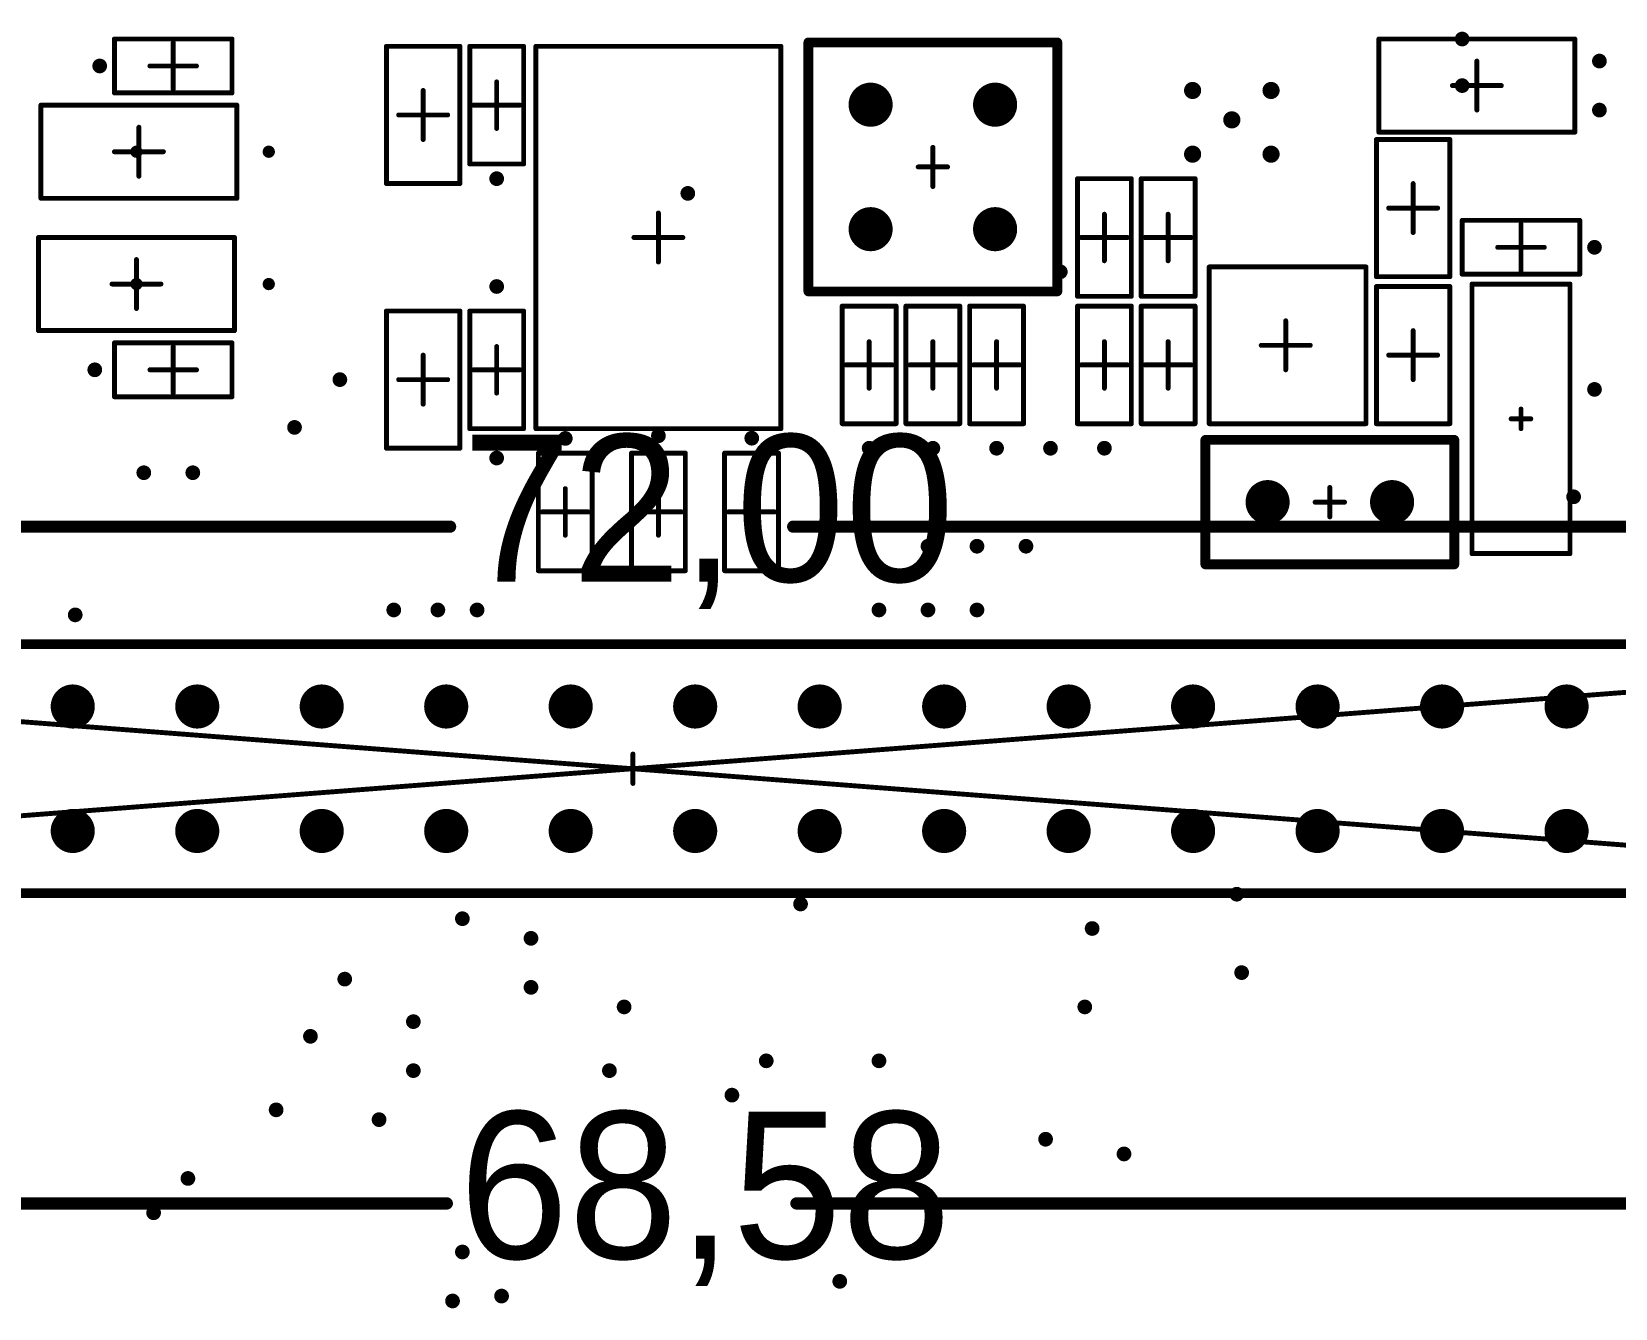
# Model space of a CAD drawing. Header units: millimetres. Extents: x 252 to 364, y 159 to 295.
# Drawn here: x 297.91 to 330.23, y 244.69 to 270.74 of the extents above; entities that cross this region are included whole.
import ezdxf

# ---------------------------------------------------------------- set-up
doc = ezdxf.new("R2010")
doc.units = ezdxf.units.MM
for name, color, linetype in [('Mechanical15', 56, 'Continuous'), ('Mechanical2', 216, 'Continuous'), ('PadHoleLayer', 156, 'Continuous'), ('ViaHoleLayer', 16, 'Continuous')]:
    doc.layers.add(name, color=color, linetype=linetype)

# ---------------------------------------------------------------- blocks, each defined once
blk = doc.blocks.new('HEADER_2X2_2_54MM_THD_6')
at = {"layer": 'Mechanical15'}
for points, const_width in [([(2.54, 2.54), (-2.54, 2.54)], 0.2), ([(-2.54, -2.54), (-2.54, 2.54)], 0.2), ([(2.54, -2.54), (2.54, 2.54)], 0.2), ([(0, -0.3), (0, 0.3)], 0.1), ([(0.4, 0), (-0.4, 0)], 0.1), ([(2.54, -2.54), (-2.54, -2.54)], 0.2)]:
    blk.add_lwpolyline(points, dxfattribs=dict(at, const_width=const_width))
for points, const_width in [([(-2.59, 2.54, 1), (-2.49, 2.54, 1)], 0.1), ([(-2.59, 2.54, 1), (-2.49, 2.54, 1)], 0.1), ([(2.49, 2.54, 1), (2.59, 2.54, 1)], 0.1), ([(2.49, 2.54, 1), (2.59, 2.54, 1)], 0.1), ([(-0.025, 0.3, 1), (0.025, 0.3, 1)], 0.05), ([(-0.425, 0, 1), (-0.375, 0, 1)], 0.05), ([(0.375, 0, 1), (0.425, 0, 1)], 0.05), ([(-0.025, -0.3, 1), (0.025, -0.3, 1)], 0.05), ([(-2.59, -2.54, 1), (-2.49, -2.54, 1)], 0.1), ([(-2.59, -2.54, 1), (-2.49, -2.54, 1)], 0.1), ([(2.49, -2.54, 1), (2.59, -2.54, 1)], 0.1), ([(2.49, -2.54, 1), (2.59, -2.54, 1)], 0.1)]:
    blk.add_lwpolyline(points, format="xyb", close=True, dxfattribs=dict(at, const_width=const_width))
at = {"layer": 'PadHoleLayer', "const_width": 0.45}
for points in [[(-1.495, 1.27, 1), (-1.045, 1.27, 1)], [(1.045, 1.27, 1), (1.495, 1.27, 1)], [(-1.495, -1.27, 1), (-1.045, -1.27, 1)], [(1.045, -1.27, 1), (1.495, -1.27, 1)]]:
    blk.add_lwpolyline(points, format="xyb", close=True, dxfattribs=at)
blk = doc.blocks.new('HEADER_1X2_2_54MM_THD_10')
at = {"layer": 'Mechanical15'}
for points, const_width in [([(-2.54, 1.27), (-2.54, -1.27)], 0.2), ([(2.54, 1.27), (-2.54, 1.27)], 0.2), ([(2.54, 1.27), (2.54, -1.27)], 0.2), ([(0, 0.3), (0, -0.3)], 0.1), ([(0.3, 0), (-0.3, 0)], 0.1), ([(2.54, -1.27), (-2.54, -1.27)], 0.2)]:
    blk.add_lwpolyline(points, dxfattribs=dict(at, const_width=const_width))
for points, const_width in [([(-2.59, 1.27, 1), (-2.49, 1.27, 1)], 0.1), ([(-2.59, 1.27, 1), (-2.49, 1.27, 1)], 0.1), ([(2.49, 1.27, 1), (2.59, 1.27, 1)], 0.1), ([(2.49, 1.27, 1), (2.59, 1.27, 1)], 0.1), ([(-0.025, 0.3, 1), (0.025, 0.3, 1)], 0.05), ([(-0.325, 0, 1), (-0.275, 0, 1)], 0.05), ([(0.275, 0, 1), (0.325, 0, 1)], 0.05), ([(-0.025, -0.3, 1), (0.025, -0.3, 1)], 0.05), ([(-2.59, -1.27, 1), (-2.49, -1.27, 1)], 0.1), ([(-2.59, -1.27, 1), (-2.49, -1.27, 1)], 0.1), ([(2.49, -1.27, 1), (2.59, -1.27, 1)], 0.1), ([(2.49, -1.27, 1), (2.59, -1.27, 1)], 0.1)]:
    blk.add_lwpolyline(points, format="xyb", close=True, dxfattribs=dict(at, const_width=const_width))
at = {"layer": 'PadHoleLayer', "const_width": 0.45}
for points in [[(-1.495, 0, 1), (-1.045, 0, 1)], [(1.045, 0, 1), (1.495, 0, 1)]]:
    blk.add_lwpolyline(points, format="xyb", close=True, dxfattribs=at)
blk = doc.blocks.new('0805__2012__15')
at = {"layer": 'Mechanical15', "const_width": 0.1}
for points in [[(-1.4, 0.75), (-1.4, -0.75)], [(-1.4, 0.75), (1.4, 0.75)], [(1.4, 0.75), (1.4, -0.75)], [(0, 0.5), (0, -0.5)], [(-0.5, 0), (0.5, 0)], [(-1.4, -0.75), (1.4, -0.75)]]:
    blk.add_lwpolyline(points, dxfattribs=at)
at = {"layer": 'Mechanical15', "const_width": 0.05}
for points in [[(-1.425, 0.75, 1), (-1.375, 0.75, 1)], [(-1.425, 0.75, 1), (-1.375, 0.75, 1)], [(1.375, 0.75, 1), (1.425, 0.75, 1)], [(1.375, 0.75, 1), (1.425, 0.75, 1)], [(-0.025, 0.5, 1), (0.025, 0.5, 1)], [(-0.525, 0, 1), (-0.475, 0, 1)], [(0.475, 0, 1), (0.525, 0, 1)], [(-0.025, -0.5, 1), (0.025, -0.5, 1)], [(-1.425, -0.75, 1), (-1.375, -0.75, 1)], [(-1.425, -0.75, 1), (-1.375, -0.75, 1)], [(1.375, -0.75, 1), (1.425, -0.75, 1)], [(1.375, -0.75, 1), (1.425, -0.75, 1)]]:
    blk.add_lwpolyline(points, format="xyb", close=True, dxfattribs=at)
blk = doc.blocks.new('0805__2012__16')
at = {"layer": 'Mechanical15', "const_width": 0.1}
for points in [[(-1.4, -0.75), (-1.4, 0.75)], [(1.4, 0.75), (-1.4, 0.75)], [(1.4, -0.75), (1.4, 0.75)], [(0, -0.5), (0, 0.5)], [(0.5, 0), (-0.5, 0)], [(1.4, -0.75), (-1.4, -0.75)]]:
    blk.add_lwpolyline(points, dxfattribs=at)
at = {"layer": 'Mechanical15', "const_width": 0.05}
for points in [[(-1.425, 0.75, 1), (-1.375, 0.75, 1)], [(-1.425, 0.75, 1), (-1.375, 0.75, 1)], [(1.375, 0.75, 1), (1.425, 0.75, 1)], [(1.375, 0.75, 1), (1.425, 0.75, 1)], [(-0.025, 0.5, 1), (0.025, 0.5, 1)], [(-0.525, 0, 1), (-0.475, 0, 1)], [(0.475, 0, 1), (0.525, 0, 1)], [(-0.025, -0.5, 1), (0.025, -0.5, 1)], [(-1.425, -0.75, 1), (-1.375, -0.75, 1)], [(-1.425, -0.75, 1), (-1.375, -0.75, 1)], [(1.375, -0.75, 1), (1.425, -0.75, 1)], [(1.375, -0.75, 1), (1.425, -0.75, 1)]]:
    blk.add_lwpolyline(points, format="xyb", close=True, dxfattribs=at)
blk = doc.blocks.new('0603__1608__27')
at = {"layer": 'Mechanical15', "const_width": 0.1}
for points in [[(-1.2, 0.55), (1.2, 0.55)], [(-1.2, 0.55), (-1.2, -0.55)], [(-1.2, 0.55), (1.2, 0.55)], [(0, 0.475), (0, -0.475)], [(1.2, 0.55), (1.2, -0.55)], [(-0.475, 0), (0.475, 0)], [(-1.2, -0.55), (1.2, -0.55)]]:
    blk.add_lwpolyline(points, dxfattribs=at)
at = {"layer": 'Mechanical15', "const_width": 0.05}
for points in [[(-1.225, 0.55, 1), (-1.175, 0.55, 1)], [(-1.225, 0.55, 1), (-1.175, 0.55, 1)], [(-1.225, 0.55, 1), (-1.175, 0.55, 1)], [(-0.025, 0.475, 1), (0.025, 0.475, 1)], [(1.175, 0.55, 1), (1.225, 0.55, 1)], [(1.175, 0.55, 1), (1.225, 0.55, 1)], [(1.175, 0.55, 1), (1.225, 0.55, 1)], [(-0.5, 0, 1), (-0.45, 0, 1)], [(0.45, 0, 1), (0.5, 0, 1)], [(-1.225, -0.55, 1), (-1.175, -0.55, 1)], [(-1.225, -0.55, 1), (-1.175, -0.55, 1)], [(-0.025, -0.475, 1), (0.025, -0.475, 1)], [(1.175, -0.55, 1), (1.225, -0.55, 1)], [(1.175, -0.55, 1), (1.225, -0.55, 1)]]:
    blk.add_lwpolyline(points, format="xyb", close=True, dxfattribs=at)
blk = doc.blocks.new('0603__1608__28')
at = {"layer": 'Mechanical15', "const_width": 0.1}
for points in [[(-1.2, 0.55), (1.2, 0.55)], [(-1.2, 0.55), (-1.2, -0.55)], [(-1.2, 0.55), (1.2, 0.55)], [(0, 0.475), (0, -0.475)], [(1.2, 0.55), (1.2, -0.55)], [(-0.475, 0), (0.475, 0)], [(-1.2, -0.55), (1.2, -0.55)]]:
    blk.add_lwpolyline(points, dxfattribs=at)
at = {"layer": 'Mechanical15', "const_width": 0.05}
for points in [[(-1.225, 0.55, 1), (-1.175, 0.55, 1)], [(-1.225, 0.55, 1), (-1.175, 0.55, 1)], [(-1.225, 0.55, 1), (-1.175, 0.55, 1)], [(-0.025, 0.475, 1), (0.025, 0.475, 1)], [(1.175, 0.55, 1), (1.225, 0.55, 1)], [(1.175, 0.55, 1), (1.225, 0.55, 1)], [(1.175, 0.55, 1), (1.225, 0.55, 1)], [(-0.5, 0, 1), (-0.45, 0, 1)], [(0.45, 0, 1), (0.5, 0, 1)], [(-1.225, -0.55, 1), (-1.175, -0.55, 1)], [(-1.225, -0.55, 1), (-1.175, -0.55, 1)], [(-0.025, -0.475, 1), (0.025, -0.475, 1)], [(1.175, -0.55, 1), (1.225, -0.55, 1)], [(1.175, -0.55, 1), (1.225, -0.55, 1)]]:
    blk.add_lwpolyline(points, format="xyb", close=True, dxfattribs=at)
blk = doc.blocks.new('0603__1608__29')
at = {"layer": 'Mechanical15', "const_width": 0.1}
for points in [[(-1.2, 0.55), (1.2, 0.55)], [(-1.2, 0.55), (-1.2, -0.55)], [(-1.2, 0.55), (1.2, 0.55)], [(0, 0.475), (0, -0.475)], [(1.2, 0.55), (1.2, -0.55)], [(-0.475, 0), (0.475, 0)], [(-1.2, -0.55), (1.2, -0.55)]]:
    blk.add_lwpolyline(points, dxfattribs=at)
at = {"layer": 'Mechanical15', "const_width": 0.05}
for points in [[(-1.225, 0.55, 1), (-1.175, 0.55, 1)], [(-1.225, 0.55, 1), (-1.175, 0.55, 1)], [(-1.225, 0.55, 1), (-1.175, 0.55, 1)], [(-0.025, 0.475, 1), (0.025, 0.475, 1)], [(1.175, 0.55, 1), (1.225, 0.55, 1)], [(1.175, 0.55, 1), (1.225, 0.55, 1)], [(1.175, 0.55, 1), (1.225, 0.55, 1)], [(-0.5, 0, 1), (-0.45, 0, 1)], [(0.45, 0, 1), (0.5, 0, 1)], [(-1.225, -0.55, 1), (-1.175, -0.55, 1)], [(-1.225, -0.55, 1), (-1.175, -0.55, 1)], [(-0.025, -0.475, 1), (0.025, -0.475, 1)], [(1.175, -0.55, 1), (1.225, -0.55, 1)], [(1.175, -0.55, 1), (1.225, -0.55, 1)]]:
    blk.add_lwpolyline(points, format="xyb", close=True, dxfattribs=at)
blk = doc.blocks.new('0603__1608__31')
at = {"layer": 'Mechanical15', "const_width": 0.1}
for points in [[(1.2, 0.55), (-1.2, 0.55)], [(-1.2, -0.55), (-1.2, 0.55)], [(1.2, 0.55), (-1.2, 0.55)], [(0, -0.475), (0, 0.475)], [(1.2, -0.55), (1.2, 0.55)], [(0.475, 0), (-0.475, 0)], [(1.2, -0.55), (-1.2, -0.55)]]:
    blk.add_lwpolyline(points, dxfattribs=at)
at = {"layer": 'Mechanical15', "const_width": 0.05}
for points in [[(-1.225, 0.55, 1), (-1.175, 0.55, 1)], [(-1.225, 0.55, 1), (-1.175, 0.55, 1)], [(-1.225, 0.55, 1), (-1.175, 0.55, 1)], [(-0.025, 0.475, 1), (0.025, 0.475, 1)], [(1.175, 0.55, 1), (1.225, 0.55, 1)], [(1.175, 0.55, 1), (1.225, 0.55, 1)], [(1.175, 0.55, 1), (1.225, 0.55, 1)], [(-0.5, 0, 1), (-0.45, 0, 1)], [(0.45, 0, 1), (0.5, 0, 1)], [(-1.225, -0.55, 1), (-1.175, -0.55, 1)], [(-1.225, -0.55, 1), (-1.175, -0.55, 1)], [(-0.025, -0.475, 1), (0.025, -0.475, 1)], [(1.175, -0.55, 1), (1.225, -0.55, 1)], [(1.175, -0.55, 1), (1.225, -0.55, 1)]]:
    blk.add_lwpolyline(points, format="xyb", close=True, dxfattribs=at)
blk = doc.blocks.new('0603__1608__32')
at = {"layer": 'Mechanical15', "const_width": 0.1}
for points in [[(1.2, 0.55), (-1.2, 0.55)], [(-1.2, 0.55), (-1.2, -0.55)], [(1.2, 0.55), (-1.2, 0.55)], [(0, 0.475), (0, -0.475)], [(1.2, 0.55), (1.2, -0.55)], [(0.475, 0), (-0.475, 0)], [(1.2, -0.55), (-1.2, -0.55)]]:
    blk.add_lwpolyline(points, dxfattribs=at)
at = {"layer": 'Mechanical15', "const_width": 0.05}
for points in [[(-1.225, 0.55, 1), (-1.175, 0.55, 1)], [(-1.225, 0.55, 1), (-1.175, 0.55, 1)], [(-1.225, 0.55, 1), (-1.175, 0.55, 1)], [(-0.025, 0.475, 1), (0.025, 0.475, 1)], [(1.175, 0.55, 1), (1.225, 0.55, 1)], [(1.175, 0.55, 1), (1.225, 0.55, 1)], [(1.175, 0.55, 1), (1.225, 0.55, 1)], [(-0.5, 0, 1), (-0.45, 0, 1)], [(0.45, 0, 1), (0.5, 0, 1)], [(-1.225, -0.55, 1), (-1.175, -0.55, 1)], [(-1.225, -0.55, 1), (-1.175, -0.55, 1)], [(-0.025, -0.475, 1), (0.025, -0.475, 1)], [(1.175, -0.55, 1), (1.225, -0.55, 1)], [(1.175, -0.55, 1), (1.225, -0.55, 1)]]:
    blk.add_lwpolyline(points, format="xyb", close=True, dxfattribs=at)
blk = doc.blocks.new('1206__3216__35')
at = {"layer": 'Mechanical15', "const_width": 0.1}
for points in [[(-2, -0.95), (-2, 0.95)], [(-2, 0.95), (2, 0.95)], [(2, -0.95), (2, 0.95)], [(0, -0.5), (0, 0.5)], [(-0.5, 0), (0.5, 0)], [(-2, -0.95), (2, -0.95)]]:
    blk.add_lwpolyline(points, dxfattribs=at)
at = {"layer": 'Mechanical15', "const_width": 0.05}
for points in [[(-2.025, 0.95, 1), (-1.975, 0.95, 1)], [(-2.025, 0.95, 1), (-1.975, 0.95, 1)], [(1.975, 0.95, 1), (2.025, 0.95, 1)], [(1.975, 0.95, 1), (2.025, 0.95, 1)], [(-0.025, 0.5, 1), (0.025, 0.5, 1)], [(-0.525, 0, 1), (-0.475, 0, 1)], [(0.475, 0, 1), (0.525, 0, 1)], [(-0.025, -0.5, 1), (0.025, -0.5, 1)], [(-2.025, -0.95, 1), (-1.975, -0.95, 1)], [(-2.025, -0.95, 1), (-1.975, -0.95, 1)], [(1.975, -0.95, 1), (2.025, -0.95, 1)], [(1.975, -0.95, 1), (2.025, -0.95, 1)]]:
    blk.add_lwpolyline(points, format="xyb", close=True, dxfattribs=at)
blk = doc.blocks.new('SOT_23_39')
at = {"layer": 'Mechanical15', "const_width": 0.1}
for points in [[(-1.637, 1.6), (-1.637, -1.6)], [(1.563, 1.6), (-1.637, 1.6)], [(1.563, 1.6), (1.563, -1.6)], [(0, 0.5), (0, -0.5)], [(0.5, 0), (-0.5, 0)], [(1.563, -1.6), (-1.637, -1.6)]]:
    blk.add_lwpolyline(points, dxfattribs=at)
at = {"layer": 'Mechanical15', "const_width": 0.05}
for points in [[(-1.662, 1.6, 1), (-1.613, 1.6, 1)], [(-1.662, 1.6, 1), (-1.613, 1.6, 1)], [(1.538, 1.6, 1), (1.587, 1.6, 1)], [(1.538, 1.6, 1), (1.587, 1.6, 1)], [(-0.025, 0.5, 1), (0.025, 0.5, 1)], [(-0.525, 0, 1), (-0.475, 0, 1)], [(0.475, 0, 1), (0.525, 0, 1)], [(-0.025, -0.5, 1), (0.025, -0.5, 1)], [(-1.662, -1.6, 1), (-1.613, -1.6, 1)], [(-1.662, -1.6, 1), (-1.613, -1.6, 1)], [(1.538, -1.6, 1), (1.587, -1.6, 1)], [(1.538, -1.6, 1), (1.587, -1.6, 1)]]:
    blk.add_lwpolyline(points, format="xyb", close=True, dxfattribs=at)
blk = doc.blocks.new('1206__3216__67')
at = {"layer": 'Mechanical15', "const_width": 0.1}
for points in [[(-2, 0.95), (-2, -0.95)], [(2, 0.95), (-2, 0.95)], [(2, 0.95), (2, -0.95)], [(0, 0.5), (0, -0.5)], [(0.5, 0), (-0.5, 0)], [(2, -0.95), (-2, -0.95)]]:
    blk.add_lwpolyline(points, dxfattribs=at)
at = {"layer": 'Mechanical15', "const_width": 0.05}
for points in [[(-2.025, 0.95, 1), (-1.975, 0.95, 1)], [(-2.025, 0.95, 1), (-1.975, 0.95, 1)], [(1.975, 0.95, 1), (2.025, 0.95, 1)], [(1.975, 0.95, 1), (2.025, 0.95, 1)], [(-0.025, 0.5, 1), (0.025, 0.5, 1)], [(-0.525, 0, 1), (-0.475, 0, 1)], [(0.475, 0, 1), (0.525, 0, 1)], [(-0.025, -0.5, 1), (0.025, -0.5, 1)], [(-2.025, -0.95, 1), (-1.975, -0.95, 1)], [(-2.025, -0.95, 1), (-1.975, -0.95, 1)], [(1.975, -0.95, 1), (2.025, -0.95, 1)], [(1.975, -0.95, 1), (2.025, -0.95, 1)]]:
    blk.add_lwpolyline(points, format="xyb", close=True, dxfattribs=at)
blk = doc.blocks.new('0603__1608__68')
at = {"layer": 'Mechanical15', "const_width": 0.1}
for points in [[(1.2, 0.55), (-1.2, 0.55)], [(-1.2, -0.55), (-1.2, 0.55)], [(1.2, 0.55), (-1.2, 0.55)], [(0, -0.475), (0, 0.475)], [(1.2, -0.55), (1.2, 0.55)], [(0.475, 0), (-0.475, 0)], [(1.2, -0.55), (-1.2, -0.55)]]:
    blk.add_lwpolyline(points, dxfattribs=at)
at = {"layer": 'Mechanical15', "const_width": 0.05}
for points in [[(-1.225, 0.55, 1), (-1.175, 0.55, 1)], [(-1.225, 0.55, 1), (-1.175, 0.55, 1)], [(-1.225, 0.55, 1), (-1.175, 0.55, 1)], [(-0.025, 0.475, 1), (0.025, 0.475, 1)], [(1.175, 0.55, 1), (1.225, 0.55, 1)], [(1.175, 0.55, 1), (1.225, 0.55, 1)], [(1.175, 0.55, 1), (1.225, 0.55, 1)], [(-0.5, 0, 1), (-0.45, 0, 1)], [(0.45, 0, 1), (0.5, 0, 1)], [(-1.225, -0.55, 1), (-1.175, -0.55, 1)], [(-1.225, -0.55, 1), (-1.175, -0.55, 1)], [(-0.025, -0.475, 1), (0.025, -0.475, 1)], [(1.175, -0.55, 1), (1.225, -0.55, 1)], [(1.175, -0.55, 1), (1.225, -0.55, 1)]]:
    blk.add_lwpolyline(points, format="xyb", close=True, dxfattribs=at)
blk = doc.blocks.new('1206__3216__70')
at = {"layer": 'Mechanical15', "const_width": 0.1}
for points in [[(-2, 0.95), (-2, -0.95)], [(2, 0.95), (-2, 0.95)], [(2, 0.95), (2, -0.95)], [(0, 0.5), (0, -0.5)], [(0.5, 0), (-0.5, 0)], [(2, -0.95), (-2, -0.95)]]:
    blk.add_lwpolyline(points, dxfattribs=at)
at = {"layer": 'Mechanical15', "const_width": 0.05}
for points in [[(-2.025, 0.95, 1), (-1.975, 0.95, 1)], [(-2.025, 0.95, 1), (-1.975, 0.95, 1)], [(1.975, 0.95, 1), (2.025, 0.95, 1)], [(1.975, 0.95, 1), (2.025, 0.95, 1)], [(-0.025, 0.5, 1), (0.025, 0.5, 1)], [(-0.525, 0, 1), (-0.475, 0, 1)], [(0.475, 0, 1), (0.525, 0, 1)], [(-0.025, -0.5, 1), (0.025, -0.5, 1)], [(-2.025, -0.95, 1), (-1.975, -0.95, 1)], [(-2.025, -0.95, 1), (-1.975, -0.95, 1)], [(1.975, -0.95, 1), (2.025, -0.95, 1)], [(1.975, -0.95, 1), (2.025, -0.95, 1)]]:
    blk.add_lwpolyline(points, format="xyb", close=True, dxfattribs=at)
blk = doc.blocks.new('0603__1608__71')
at = {"layer": 'Mechanical15', "const_width": 0.1}
for points in [[(1.2, 0.55), (-1.2, 0.55)], [(-1.2, -0.55), (-1.2, 0.55)], [(1.2, 0.55), (-1.2, 0.55)], [(0, -0.475), (0, 0.475)], [(1.2, -0.55), (1.2, 0.55)], [(0.475, 0), (-0.475, 0)], [(1.2, -0.55), (-1.2, -0.55)]]:
    blk.add_lwpolyline(points, dxfattribs=at)
at = {"layer": 'Mechanical15', "const_width": 0.05}
for points in [[(-1.225, 0.55, 1), (-1.175, 0.55, 1)], [(-1.225, 0.55, 1), (-1.175, 0.55, 1)], [(-1.225, 0.55, 1), (-1.175, 0.55, 1)], [(-0.025, 0.475, 1), (0.025, 0.475, 1)], [(1.175, 0.55, 1), (1.225, 0.55, 1)], [(1.175, 0.55, 1), (1.225, 0.55, 1)], [(1.175, 0.55, 1), (1.225, 0.55, 1)], [(-0.5, 0, 1), (-0.45, 0, 1)], [(0.45, 0, 1), (0.5, 0, 1)], [(-1.225, -0.55, 1), (-1.175, -0.55, 1)], [(-1.225, -0.55, 1), (-1.175, -0.55, 1)], [(-0.025, -0.475, 1), (0.025, -0.475, 1)], [(1.175, -0.55, 1), (1.225, -0.55, 1)], [(1.175, -0.55, 1), (1.225, -0.55, 1)]]:
    blk.add_lwpolyline(points, format="xyb", close=True, dxfattribs=at)
blk = doc.blocks.new('0603__1608__72')
at = {"layer": 'Mechanical15', "const_width": 0.1}
for points in [[(-1.2, 0.55), (1.2, 0.55)], [(-1.2, -0.55), (-1.2, 0.55)], [(-1.2, 0.55), (1.2, 0.55)], [(0, -0.475), (0, 0.475)], [(1.2, -0.55), (1.2, 0.55)], [(-0.475, 0), (0.475, 0)], [(-1.2, -0.55), (1.2, -0.55)]]:
    blk.add_lwpolyline(points, dxfattribs=at)
at = {"layer": 'Mechanical15', "const_width": 0.05}
for points in [[(-1.225, 0.55, 1), (-1.175, 0.55, 1)], [(-1.225, 0.55, 1), (-1.175, 0.55, 1)], [(-1.225, 0.55, 1), (-1.175, 0.55, 1)], [(-0.025, 0.475, 1), (0.025, 0.475, 1)], [(1.175, 0.55, 1), (1.225, 0.55, 1)], [(1.175, 0.55, 1), (1.225, 0.55, 1)], [(1.175, 0.55, 1), (1.225, 0.55, 1)], [(-0.5, 0, 1), (-0.45, 0, 1)], [(0.45, 0, 1), (0.5, 0, 1)], [(-1.225, -0.55, 1), (-1.175, -0.55, 1)], [(-1.225, -0.55, 1), (-1.175, -0.55, 1)], [(-0.025, -0.475, 1), (0.025, -0.475, 1)], [(1.175, -0.55, 1), (1.225, -0.55, 1)], [(1.175, -0.55, 1), (1.225, -0.55, 1)]]:
    blk.add_lwpolyline(points, format="xyb", close=True, dxfattribs=at)
blk = doc.blocks.new('0603__1608__73')
at = {"layer": 'Mechanical15', "const_width": 0.1}
for points in [[(-1.2, 0.55), (1.2, 0.55)], [(-1.2, -0.55), (-1.2, 0.55)], [(-1.2, 0.55), (1.2, 0.55)], [(0, -0.475), (0, 0.475)], [(1.2, -0.55), (1.2, 0.55)], [(-0.475, 0), (0.475, 0)], [(-1.2, -0.55), (1.2, -0.55)]]:
    blk.add_lwpolyline(points, dxfattribs=at)
at = {"layer": 'Mechanical15', "const_width": 0.05}
for points in [[(-1.225, 0.55, 1), (-1.175, 0.55, 1)], [(-1.225, 0.55, 1), (-1.175, 0.55, 1)], [(-1.225, 0.55, 1), (-1.175, 0.55, 1)], [(-0.025, 0.475, 1), (0.025, 0.475, 1)], [(1.175, 0.55, 1), (1.225, 0.55, 1)], [(1.175, 0.55, 1), (1.225, 0.55, 1)], [(1.175, 0.55, 1), (1.225, 0.55, 1)], [(-0.5, 0, 1), (-0.45, 0, 1)], [(0.45, 0, 1), (0.5, 0, 1)], [(-1.225, -0.55, 1), (-1.175, -0.55, 1)], [(-1.225, -0.55, 1), (-1.175, -0.55, 1)], [(-0.025, -0.475, 1), (0.025, -0.475, 1)], [(1.175, -0.55, 1), (1.225, -0.55, 1)], [(1.175, -0.55, 1), (1.225, -0.55, 1)]]:
    blk.add_lwpolyline(points, format="xyb", close=True, dxfattribs=at)
blk = doc.blocks.new('0805__2012__85')
at = {"layer": 'Mechanical15', "const_width": 0.1}
for points in [[(-1.4, -0.75), (-1.4, 0.75)], [(1.4, 0.75), (-1.4, 0.75)], [(1.4, -0.75), (1.4, 0.75)], [(0, -0.5), (0, 0.5)], [(0.5, 0), (-0.5, 0)], [(1.4, -0.75), (-1.4, -0.75)]]:
    blk.add_lwpolyline(points, dxfattribs=at)
at = {"layer": 'Mechanical15', "const_width": 0.05}
for points in [[(-1.425, 0.75, 1), (-1.375, 0.75, 1)], [(-1.425, 0.75, 1), (-1.375, 0.75, 1)], [(1.375, 0.75, 1), (1.425, 0.75, 1)], [(1.375, 0.75, 1), (1.425, 0.75, 1)], [(-0.025, 0.5, 1), (0.025, 0.5, 1)], [(-0.525, 0, 1), (-0.475, 0, 1)], [(0.475, 0, 1), (0.525, 0, 1)], [(-0.025, -0.5, 1), (0.025, -0.5, 1)], [(-1.425, -0.75, 1), (-1.375, -0.75, 1)], [(-1.425, -0.75, 1), (-1.375, -0.75, 1)], [(1.375, -0.75, 1), (1.425, -0.75, 1)], [(1.375, -0.75, 1), (1.425, -0.75, 1)]]:
    blk.add_lwpolyline(points, format="xyb", close=True, dxfattribs=at)
blk = doc.blocks.new('0805__2012__86')
at = {"layer": 'Mechanical15', "const_width": 0.1}
for points in [[(-1.4, -0.75), (-1.4, 0.75)], [(1.4, 0.75), (-1.4, 0.75)], [(1.4, -0.75), (1.4, 0.75)], [(0, -0.5), (0, 0.5)], [(0.5, 0), (-0.5, 0)], [(1.4, -0.75), (-1.4, -0.75)]]:
    blk.add_lwpolyline(points, dxfattribs=at)
at = {"layer": 'Mechanical15', "const_width": 0.05}
for points in [[(-1.425, 0.75, 1), (-1.375, 0.75, 1)], [(-1.425, 0.75, 1), (-1.375, 0.75, 1)], [(1.375, 0.75, 1), (1.425, 0.75, 1)], [(1.375, 0.75, 1), (1.425, 0.75, 1)], [(-0.025, 0.5, 1), (0.025, 0.5, 1)], [(-0.525, 0, 1), (-0.475, 0, 1)], [(0.475, 0, 1), (0.525, 0, 1)], [(-0.025, -0.5, 1), (0.025, -0.5, 1)], [(-1.425, -0.75, 1), (-1.375, -0.75, 1)], [(-1.425, -0.75, 1), (-1.375, -0.75, 1)], [(1.375, -0.75, 1), (1.425, -0.75, 1)], [(1.375, -0.75, 1), (1.425, -0.75, 1)]]:
    blk.add_lwpolyline(points, format="xyb", close=True, dxfattribs=at)
blk = doc.blocks.new('QFN_32_B_106')
at = {"layer": 'PadHoleLayer', "const_width": 0.175}
for points in [[(-0.888, 0.6, 1), (-0.713, 0.6, 1)], [(0.713, 0.6, 1), (0.888, 0.6, 1)], [(-0.088, 0, 1), (0.088, 0, 1)], [(-0.888, -0.7, 1), (-0.713, -0.7, 1)], [(0.713, -0.7, 1), (0.888, -0.7, 1)]]:
    blk.add_lwpolyline(points, format="xyb", close=True, dxfattribs=at)
blk = doc.blocks.new('SOIC8_112')
at = {"layer": 'Mechanical15', "const_width": 0.1}
for points in [[(-3.9, 2.5), (-3.9, -2.5)], [(-3.9, 2.5), (3.9, 2.5)], [(3.9, 2.5), (3.9, -2.5)], [(0, 0.5), (0, -0.5)], [(-0.5, 0), (0.5, 0)], [(-3.9, -2.5), (3.9, -2.5)]]:
    blk.add_lwpolyline(points, dxfattribs=at)
at = {"layer": 'Mechanical15', "const_width": 0.05}
for points in [[(-3.925, 2.5, 1), (-3.875, 2.5, 1)], [(-3.925, 2.5, 1), (-3.875, 2.5, 1)], [(3.875, 2.5, 1), (3.925, 2.5, 1)], [(3.875, 2.5, 1), (3.925, 2.5, 1)], [(-0.025, 0.5, 1), (0.025, 0.5, 1)], [(-0.525, 0, 1), (-0.475, 0, 1)], [(0.475, 0, 1), (0.525, 0, 1)], [(-0.025, -0.5, 1), (0.025, -0.5, 1)], [(-3.925, -2.5, 1), (-3.875, -2.5, 1)], [(-3.925, -2.5, 1), (-3.875, -2.5, 1)], [(3.875, -2.5, 1), (3.925, -2.5, 1)], [(3.875, -2.5, 1), (3.925, -2.5, 1)]]:
    blk.add_lwpolyline(points, format="xyb", close=True, dxfattribs=at)
blk = doc.blocks.new('0603__1608__134')
at = {"layer": 'Mechanical15', "const_width": 0.1}
for points in [[(1.2, 0.55), (-1.2, 0.55)], [(-1.2, -0.55), (-1.2, 0.55)], [(1.2, 0.55), (-1.2, 0.55)], [(0, -0.475), (0, 0.475)], [(1.2, -0.55), (1.2, 0.55)], [(0.475, 0), (-0.475, 0)], [(1.2, -0.55), (-1.2, -0.55)]]:
    blk.add_lwpolyline(points, dxfattribs=at)
at = {"layer": 'Mechanical15', "const_width": 0.05}
for points in [[(-1.225, 0.55, 1), (-1.175, 0.55, 1)], [(-1.225, 0.55, 1), (-1.175, 0.55, 1)], [(-1.225, 0.55, 1), (-1.175, 0.55, 1)], [(-0.025, 0.475, 1), (0.025, 0.475, 1)], [(1.175, 0.55, 1), (1.225, 0.55, 1)], [(1.175, 0.55, 1), (1.225, 0.55, 1)], [(1.175, 0.55, 1), (1.225, 0.55, 1)], [(-0.5, 0, 1), (-0.45, 0, 1)], [(0.45, 0, 1), (0.5, 0, 1)], [(-1.225, -0.55, 1), (-1.175, -0.55, 1)], [(-1.225, -0.55, 1), (-1.175, -0.55, 1)], [(-0.025, -0.475, 1), (0.025, -0.475, 1)], [(1.175, -0.55, 1), (1.225, -0.55, 1)], [(1.175, -0.55, 1), (1.225, -0.55, 1)]]:
    blk.add_lwpolyline(points, format="xyb", close=True, dxfattribs=at)
blk = doc.blocks.new('0603__1608__135')
at = {"layer": 'Mechanical15', "const_width": 0.1}
for points in [[(1.2, 0.55), (-1.2, 0.55)], [(-1.2, -0.55), (-1.2, 0.55)], [(1.2, 0.55), (-1.2, 0.55)], [(0, -0.475), (0, 0.475)], [(1.2, -0.55), (1.2, 0.55)], [(0.475, 0), (-0.475, 0)], [(1.2, -0.55), (-1.2, -0.55)]]:
    blk.add_lwpolyline(points, dxfattribs=at)
at = {"layer": 'Mechanical15', "const_width": 0.05}
for points in [[(-1.225, 0.55, 1), (-1.175, 0.55, 1)], [(-1.225, 0.55, 1), (-1.175, 0.55, 1)], [(-1.225, 0.55, 1), (-1.175, 0.55, 1)], [(-0.025, 0.475, 1), (0.025, 0.475, 1)], [(1.175, 0.55, 1), (1.225, 0.55, 1)], [(1.175, 0.55, 1), (1.225, 0.55, 1)], [(1.175, 0.55, 1), (1.225, 0.55, 1)], [(-0.5, 0, 1), (-0.45, 0, 1)], [(0.45, 0, 1), (0.5, 0, 1)], [(-1.225, -0.55, 1), (-1.175, -0.55, 1)], [(-1.225, -0.55, 1), (-1.175, -0.55, 1)], [(-0.025, -0.475, 1), (0.025, -0.475, 1)], [(1.175, -0.55, 1), (1.225, -0.55, 1)], [(1.175, -0.55, 1), (1.225, -0.55, 1)]]:
    blk.add_lwpolyline(points, format="xyb", close=True, dxfattribs=at)
blk = doc.blocks.new('SOD_123_139')
at = {"layer": 'Mechanical15', "const_width": 0.1}
for points in [[(2.75, 1), (-2.75, 1)], [(-2.75, -1), (-2.75, 1)], [(2.75, -1), (2.75, 1)], [(0.2, 0), (-0.2, 0)], [(0, -0.2), (0, 0.2)], [(2.75, -1), (-2.75, -1)]]:
    blk.add_lwpolyline(points, dxfattribs=at)
at = {"layer": 'Mechanical15', "const_width": 0.05}
for points in [[(-2.775, 1, 1), (-2.725, 1, 1)], [(-2.775, 1, 1), (-2.725, 1, 1)], [(2.725, 1, 1), (2.775, 1, 1)], [(2.725, 1, 1), (2.775, 1, 1)], [(-0.225, 0, 1), (-0.175, 0, 1)], [(-0.025, 0.2, 1), (0.025, 0.2, 1)], [(0.175, 0, 1), (0.225, 0, 1)], [(-0.025, -0.2, 1), (0.025, -0.2, 1)], [(-2.775, -1, 1), (-2.725, -1, 1)], [(-2.775, -1, 1), (-2.725, -1, 1)], [(2.725, -1, 1), (2.775, -1, 1)], [(2.725, -1, 1), (2.775, -1, 1)]]:
    blk.add_lwpolyline(points, format="xyb", close=True, dxfattribs=at)
blk = doc.blocks.new('0603__1608__145')
at = {"layer": 'Mechanical15', "const_width": 0.1}
for points in [[(-1.2, 0.55), (1.2, 0.55)], [(-1.2, 0.55), (-1.2, -0.55)], [(-1.2, 0.55), (1.2, 0.55)], [(0, 0.475), (0, -0.475)], [(1.2, 0.55), (1.2, -0.55)], [(-0.475, 0), (0.475, 0)], [(-1.2, -0.55), (1.2, -0.55)]]:
    blk.add_lwpolyline(points, dxfattribs=at)
at = {"layer": 'Mechanical15', "const_width": 0.05}
for points in [[(-1.225, 0.55, 1), (-1.175, 0.55, 1)], [(-1.225, 0.55, 1), (-1.175, 0.55, 1)], [(-1.225, 0.55, 1), (-1.175, 0.55, 1)], [(-0.025, 0.475, 1), (0.025, 0.475, 1)], [(1.175, 0.55, 1), (1.225, 0.55, 1)], [(1.175, 0.55, 1), (1.225, 0.55, 1)], [(1.175, 0.55, 1), (1.225, 0.55, 1)], [(-0.5, 0, 1), (-0.45, 0, 1)], [(0.45, 0, 1), (0.5, 0, 1)], [(-1.225, -0.55, 1), (-1.175, -0.55, 1)], [(-1.225, -0.55, 1), (-1.175, -0.55, 1)], [(-0.025, -0.475, 1), (0.025, -0.475, 1)], [(1.175, -0.55, 1), (1.225, -0.55, 1)], [(1.175, -0.55, 1), (1.225, -0.55, 1)]]:
    blk.add_lwpolyline(points, format="xyb", close=True, dxfattribs=at)
blk = doc.blocks.new('0603__1608__146')
at = {"layer": 'Mechanical15', "const_width": 0.1}
for points in [[(-1.2, 0.55), (1.2, 0.55)], [(-1.2, 0.55), (-1.2, -0.55)], [(-1.2, 0.55), (1.2, 0.55)], [(0, 0.475), (0, -0.475)], [(1.2, 0.55), (1.2, -0.55)], [(-0.475, 0), (0.475, 0)], [(-1.2, -0.55), (1.2, -0.55)]]:
    blk.add_lwpolyline(points, dxfattribs=at)
at = {"layer": 'Mechanical15', "const_width": 0.05}
for points in [[(-1.225, 0.55, 1), (-1.175, 0.55, 1)], [(-1.225, 0.55, 1), (-1.175, 0.55, 1)], [(-1.225, 0.55, 1), (-1.175, 0.55, 1)], [(-0.025, 0.475, 1), (0.025, 0.475, 1)], [(1.175, 0.55, 1), (1.225, 0.55, 1)], [(1.175, 0.55, 1), (1.225, 0.55, 1)], [(1.175, 0.55, 1), (1.225, 0.55, 1)], [(-0.5, 0, 1), (-0.45, 0, 1)], [(0.45, 0, 1), (0.5, 0, 1)], [(-1.225, -0.55, 1), (-1.175, -0.55, 1)], [(-1.225, -0.55, 1), (-1.175, -0.55, 1)], [(-0.025, -0.475, 1), (0.025, -0.475, 1)], [(1.175, -0.55, 1), (1.225, -0.55, 1)], [(1.175, -0.55, 1), (1.225, -0.55, 1)]]:
    blk.add_lwpolyline(points, format="xyb", close=True, dxfattribs=at)
blk = doc.blocks.new('0603__1608__147')
at = {"layer": 'Mechanical15', "const_width": 0.1}
for points in [[(-1.2, 0.55), (1.2, 0.55)], [(-1.2, 0.55), (-1.2, -0.55)], [(-1.2, 0.55), (1.2, 0.55)], [(0, 0.475), (0, -0.475)], [(1.2, 0.55), (1.2, -0.55)], [(-0.475, 0), (0.475, 0)], [(-1.2, -0.55), (1.2, -0.55)]]:
    blk.add_lwpolyline(points, dxfattribs=at)
at = {"layer": 'Mechanical15', "const_width": 0.05}
for points in [[(-1.225, 0.55, 1), (-1.175, 0.55, 1)], [(-1.225, 0.55, 1), (-1.175, 0.55, 1)], [(-1.225, 0.55, 1), (-1.175, 0.55, 1)], [(-0.025, 0.475, 1), (0.025, 0.475, 1)], [(1.175, 0.55, 1), (1.225, 0.55, 1)], [(1.175, 0.55, 1), (1.225, 0.55, 1)], [(1.175, 0.55, 1), (1.225, 0.55, 1)], [(-0.5, 0, 1), (-0.45, 0, 1)], [(0.45, 0, 1), (0.5, 0, 1)], [(-1.225, -0.55, 1), (-1.175, -0.55, 1)], [(-1.225, -0.55, 1), (-1.175, -0.55, 1)], [(-0.025, -0.475, 1), (0.025, -0.475, 1)], [(1.175, -0.55, 1), (1.225, -0.55, 1)], [(1.175, -0.55, 1), (1.225, -0.55, 1)]]:
    blk.add_lwpolyline(points, format="xyb", close=True, dxfattribs=at)
blk = doc.blocks.new('0603__1608__148')
at = {"layer": 'Mechanical15', "const_width": 0.1}
for points in [[(-1.2, 0.55), (1.2, 0.55)], [(-1.2, 0.55), (-1.2, -0.55)], [(-1.2, 0.55), (1.2, 0.55)], [(0, 0.475), (0, -0.475)], [(1.2, 0.55), (1.2, -0.55)], [(-0.475, 0), (0.475, 0)], [(-1.2, -0.55), (1.2, -0.55)]]:
    blk.add_lwpolyline(points, dxfattribs=at)
at = {"layer": 'Mechanical15', "const_width": 0.05}
for points in [[(-1.225, 0.55, 1), (-1.175, 0.55, 1)], [(-1.225, 0.55, 1), (-1.175, 0.55, 1)], [(-1.225, 0.55, 1), (-1.175, 0.55, 1)], [(-0.025, 0.475, 1), (0.025, 0.475, 1)], [(1.175, 0.55, 1), (1.225, 0.55, 1)], [(1.175, 0.55, 1), (1.225, 0.55, 1)], [(1.175, 0.55, 1), (1.225, 0.55, 1)], [(-0.5, 0, 1), (-0.45, 0, 1)], [(0.45, 0, 1), (0.5, 0, 1)], [(-1.225, -0.55, 1), (-1.175, -0.55, 1)], [(-1.225, -0.55, 1), (-1.175, -0.55, 1)], [(-0.025, -0.475, 1), (0.025, -0.475, 1)], [(1.175, -0.55, 1), (1.225, -0.55, 1)], [(1.175, -0.55, 1), (1.225, -0.55, 1)]]:
    blk.add_lwpolyline(points, format="xyb", close=True, dxfattribs=at)
blk = doc.blocks.new('HEADER_2_26_2_54MM_THD_201')
at = {"layer": 'Mechanical15'}
for points, const_width in [([(-33.03, 2.54), (33.02, 2.54)], 0.2), ([(-33.03, 2.54), (33.02, 2.54)], 0.2), ([(0, -0.3), (0, 0.3)], 0.1), ([(-0.4, 0), (0.4, 0)], 0.1), ([(-33.02, -2.54), (33.02, -2.54)], 0.2)]:
    blk.add_lwpolyline(points, dxfattribs=dict(at, const_width=const_width))
at = {"layer": 'Mechanical15', "const_width": 0.05}
for points in [[(-0.025, 0.3, 1), (0.025, 0.3, 1)], [(-0.425, 0, 1), (-0.375, 0, 1)], [(0.375, 0, 1), (0.425, 0, 1)], [(-0.025, -0.3, 1), (0.025, -0.3, 1)]]:
    blk.add_lwpolyline(points, format="xyb", close=True, dxfattribs=at)
at = {"layer": 'Mechanical2', "const_width": 0.1}
for points in [[(-33.03, -2.54), (33.01, 2.54)], [(-33.02, 2.54), (33.01, 2.54)], [(-33.02, 2.54), (33.01, -2.54)], [(-33.02, -2.54), (33.01, -2.54)]]:
    blk.add_lwpolyline(points, dxfattribs=at)
at = {"layer": 'PadHoleLayer', "const_width": 0.45}
for points in [[(-11.655, 1.27, 1), (-11.205, 1.27, 1)], [(-9.115, 1.27, 1), (-8.665, 1.27, 1)], [(-6.575, 1.27, 1), (-6.125, 1.27, 1)], [(-4.035, 1.27, 1), (-3.585, 1.27, 1)], [(-1.495, 1.27, 1), (-1.045, 1.27, 1)], [(1.045, 1.27, 1), (1.495, 1.27, 1)], [(3.585, 1.27, 1), (4.035, 1.27, 1)], [(6.125, 1.27, 1), (6.575, 1.27, 1)], [(8.665, 1.27, 1), (9.115, 1.27, 1)], [(11.205, 1.27, 1), (11.655, 1.27, 1)], [(13.745, 1.27, 1), (14.195, 1.27, 1)], [(16.285, 1.27, 1), (16.735, 1.27, 1)], [(18.825, 1.27, 1), (19.275, 1.27, 1)], [(-11.655, -1.27, 1), (-11.205, -1.27, 1)], [(-9.115, -1.27, 1), (-8.665, -1.27, 1)], [(-6.575, -1.27, 1), (-6.125, -1.27, 1)], [(-4.035, -1.27, 1), (-3.585, -1.27, 1)], [(-1.495, -1.27, 1), (-1.045, -1.27, 1)], [(1.045, -1.27, 1), (1.495, -1.27, 1)], [(3.585, -1.27, 1), (4.035, -1.27, 1)], [(6.125, -1.27, 1), (6.575, -1.27, 1)], [(8.665, -1.27, 1), (9.115, -1.27, 1)], [(11.205, -1.27, 1), (11.655, -1.27, 1)], [(13.745, -1.27, 1), (14.195, -1.27, 1)], [(16.285, -1.27, 1), (16.735, -1.27, 1)], [(18.825, -1.27, 1), (19.275, -1.27, 1)]]:
    blk.add_lwpolyline(points, format="xyb", close=True, dxfattribs=at)

msp = doc.modelspace()

# ---------------------------------------------------------------- linework, layer by layer
at = {"layer": 'Mechanical2', "const_width": 0.25}
for points in [[(274.201, 260.641), (306.451, 260.641)], [(313.451, 260.641), (346.201, 260.641)], [(275.911, 246.831), (306.384, 246.831)], [(313.518, 246.831), (344.491, 246.831)]]:
    msp.add_lwpolyline(points, dxfattribs=at)
at = {"layer": 'Mechanical2', "const_width": 0.125}
for points in [[(306.388, 260.641, 1), (306.513, 260.641, 1)], [(313.389, 260.641, 1), (313.514, 260.641, 1)], [(306.321, 246.831, 1), (306.446, 246.831, 1)], [(313.455, 246.831, 1), (313.58, 246.831, 1)]]:
    msp.add_lwpolyline(points, format="xyb", close=True, dxfattribs=at)
at = {"layer": 'ViaHoleLayer'}
for points, const_width in [([(327.026, 270.591, 1), (327.176, 270.591, 1)], 0.15), ([(299.226, 270.041, 1), (299.376, 270.041, 1)], 0.15), ([(329.826, 270.141, 1), (329.976, 270.141, 1)], 0.15), ([(327.026, 269.641, 1), (327.176, 269.641, 1)], 0.15), ([(329.826, 269.141, 1), (329.976, 269.141, 1)], 0.15), ([(299.988, 268.291, 1), (300.113, 268.291, 1)], 0.125), ([(302.688, 268.291, 1), (302.813, 268.291, 1)], 0.125), ([(307.326, 267.741, 1), (307.476, 267.741, 1)], 0.15), ([(311.226, 267.441, 1), (311.376, 267.441, 1)], 0.15), ([(329.726, 266.341, 1), (329.876, 266.341, 1)], 0.15), ([(318.826, 265.841, 1), (318.976, 265.841, 1)], 0.15), ([(299.988, 265.591, 1), (300.113, 265.591, 1)], 0.125), ([(302.688, 265.591, 1), (302.813, 265.591, 1)], 0.125), ([(307.326, 265.541, 1), (307.476, 265.541, 1)], 0.15), ([(299.126, 263.841, 1), (299.276, 263.841, 1)], 0.15), ([(304.126, 263.641, 1), (304.276, 263.641, 1)], 0.15), ([(329.726, 263.441, 1), (329.876, 263.441, 1)], 0.15), ([(303.201, 262.666, 1), (303.351, 262.666, 1)], 0.15), ([(308.726, 262.441, 1), (308.876, 262.441, 1)], 0.15), ([(310.626, 262.496, 1), (310.776, 262.496, 1)], 0.15), ([(312.531, 262.446, 1), (312.681, 262.446, 1)], 0.15), ([(314.926, 262.241, 1), (315.076, 262.241, 1)], 0.15), ([(316.226, 262.241, 1), (316.376, 262.241, 1)], 0.15), ([(317.526, 262.241, 1), (317.676, 262.241, 1)], 0.15), ([(318.626, 262.241, 1), (318.776, 262.241, 1)], 0.15), ([(319.726, 262.241, 1), (319.876, 262.241, 1)], 0.15), ([(307.326, 262.041, 1), (307.476, 262.041, 1)], 0.15), ([(300.126, 261.741, 1), (300.276, 261.741, 1)], 0.15), ([(301.126, 261.741, 1), (301.276, 261.741, 1)], 0.15), ([(329.3, 261.25, 1), (329.45, 261.25, 1)], 0.15), ([(316.126, 260.241, 1), (316.276, 260.241, 1)], 0.15), ([(317.126, 260.241, 1), (317.276, 260.241, 1)], 0.15), ([(318.126, 260.241, 1), (318.276, 260.241, 1)], 0.15), ([(298.726, 258.841, 1), (298.876, 258.841, 1)], 0.15), ([(305.226, 258.941, 1), (305.376, 258.941, 1)], 0.15), ([(306.126, 258.941, 1), (306.276, 258.941, 1)], 0.15), ([(306.926, 258.941, 1), (307.076, 258.941, 1)], 0.15), ([(315.126, 258.941, 1), (315.276, 258.941, 1)], 0.15), ([(316.126, 258.941, 1), (316.276, 258.941, 1)], 0.15), ([(317.126, 258.941, 1), (317.276, 258.941, 1)], 0.15), ([(313.526, 252.941, 1), (313.676, 252.941, 1)], 0.15), ([(322.426, 253.141, 1), (322.576, 253.141, 1)], 0.15), ([(306.626, 252.641, 1), (306.776, 252.641, 1)], 0.15), ([(308.026, 252.241, 1), (308.176, 252.241, 1)], 0.15), ([(319.476, 252.441, 1), (319.626, 252.441, 1)], 0.15), ([(304.226, 251.408, 1), (304.376, 251.408, 1)], 0.15), ([(322.526, 251.541, 1), (322.676, 251.541, 1)], 0.15), ([(308.026, 251.241, 1), (308.176, 251.241, 1)], 0.15), ([(309.926, 250.841, 1), (310.076, 250.841, 1)], 0.15), ([(319.326, 250.841, 1), (319.476, 250.841, 1)], 0.15), ([(305.626, 250.541, 1), (305.776, 250.541, 1)], 0.15), ([(303.526, 250.241, 1), (303.676, 250.241, 1)], 0.15), ([(312.826, 249.741, 1), (312.976, 249.741, 1)], 0.15), ([(315.126, 249.741, 1), (315.276, 249.741, 1)], 0.15), ([(305.626, 249.541, 1), (305.776, 249.541, 1)], 0.15), ([(309.626, 249.541, 1), (309.776, 249.541, 1)], 0.15), ([(312.126, 249.041, 1), (312.276, 249.041, 1)], 0.15), ([(302.826, 248.741, 1), (302.976, 248.741, 1)], 0.15), ([(304.926, 248.541, 1), (305.076, 248.541, 1)], 0.15), ([(318.526, 248.141, 1), (318.676, 248.141, 1)], 0.15), ([(320.126, 247.841, 1), (320.276, 247.841, 1)], 0.15), ([(301.026, 247.341, 1), (301.176, 247.341, 1)], 0.15), ([(300.326, 246.641, 1), (300.476, 246.641, 1)], 0.15), ([(306.626, 245.841, 1), (306.776, 245.841, 1)], 0.15), ([(314.326, 245.241, 1), (314.476, 245.241, 1)], 0.15), ([(306.426, 244.841, 1), (306.576, 244.841, 1)], 0.15), ([(307.426, 244.941, 1), (307.576, 244.941, 1)], 0.15)]:
    msp.add_lwpolyline(points, format="xyb", close=True, dxfattribs=dict(at, const_width=const_width))

# ---------------------------------------------------------------- block references
for name, p, rotation in [('0603__1608__73', (300.801, 270.041), 360), ('0805__2012__86', (305.901, 269.041), 270), ('0603__1608__71', (307.401, 269.241), 270), ('SOIC8_112', (310.701, 266.541), 90), ('HEADER_2X2_2_54MM_THD_6', (316.301, 267.981), 270), ('1206__3216__35', (327.401, 269.641), 360), ('QFN_32_B_106', (322.401, 268.941), 360), ('1206__3216__70', (300.101, 268.291), 180), ('0805__2012__15', (326.101, 267.141), 90), ('0603__1608__145', (319.801, 266.541), 90), ('0603__1608__146', (321.101, 266.541), 90), ('0603__1608__32', (328.301, 266.341), 180), ('1206__3216__67', (300.051, 265.591), 180), ('SOT_23_39', (323.501, 264.341), 180), ('SOD_123_139', (328.301, 262.841), 270), ('0805__2012__16', (326.101, 264.141), 270), ('0805__2012__85', (305.901, 263.641), 270), ('0603__1608__68', (307.401, 263.841), 270), ('0603__1608__147', (315.001, 263.941), 90), ('0603__1608__148', (316.301, 263.941), 90), ('0603__1608__135', (317.601, 263.941), 270), ('0603__1608__134', (319.801, 263.941), 270), ('0603__1608__31', (321.101, 263.941), 270), ('0603__1608__72', (300.801, 263.841), 360), ('HEADER_1X2_2_54MM_THD_10', (324.401, 261.141), 180), ('0603__1608__29', (308.801, 260.941), 90), ('0603__1608__28', (310.701, 260.941), 90), ('0603__1608__27', (312.601, 260.941), 90), ('HEADER_2_26_2_54MM_THD_201', (310.181, 255.701), 360)]:
    msp.add_blockref(name, p, dxfattribs=dict(rotation=rotation))

# ---------------------------------------------------------------- texts
at = {"layer": 'Mechanical2'}
for s, p in [('72,00', (306.701, 259.52)), ('68,58', (306.634, 245.706))]:
    msp.add_text(s, height=3, dxfattribs=at).set_placement(p)

doc.saveas('drawing.dxf')
